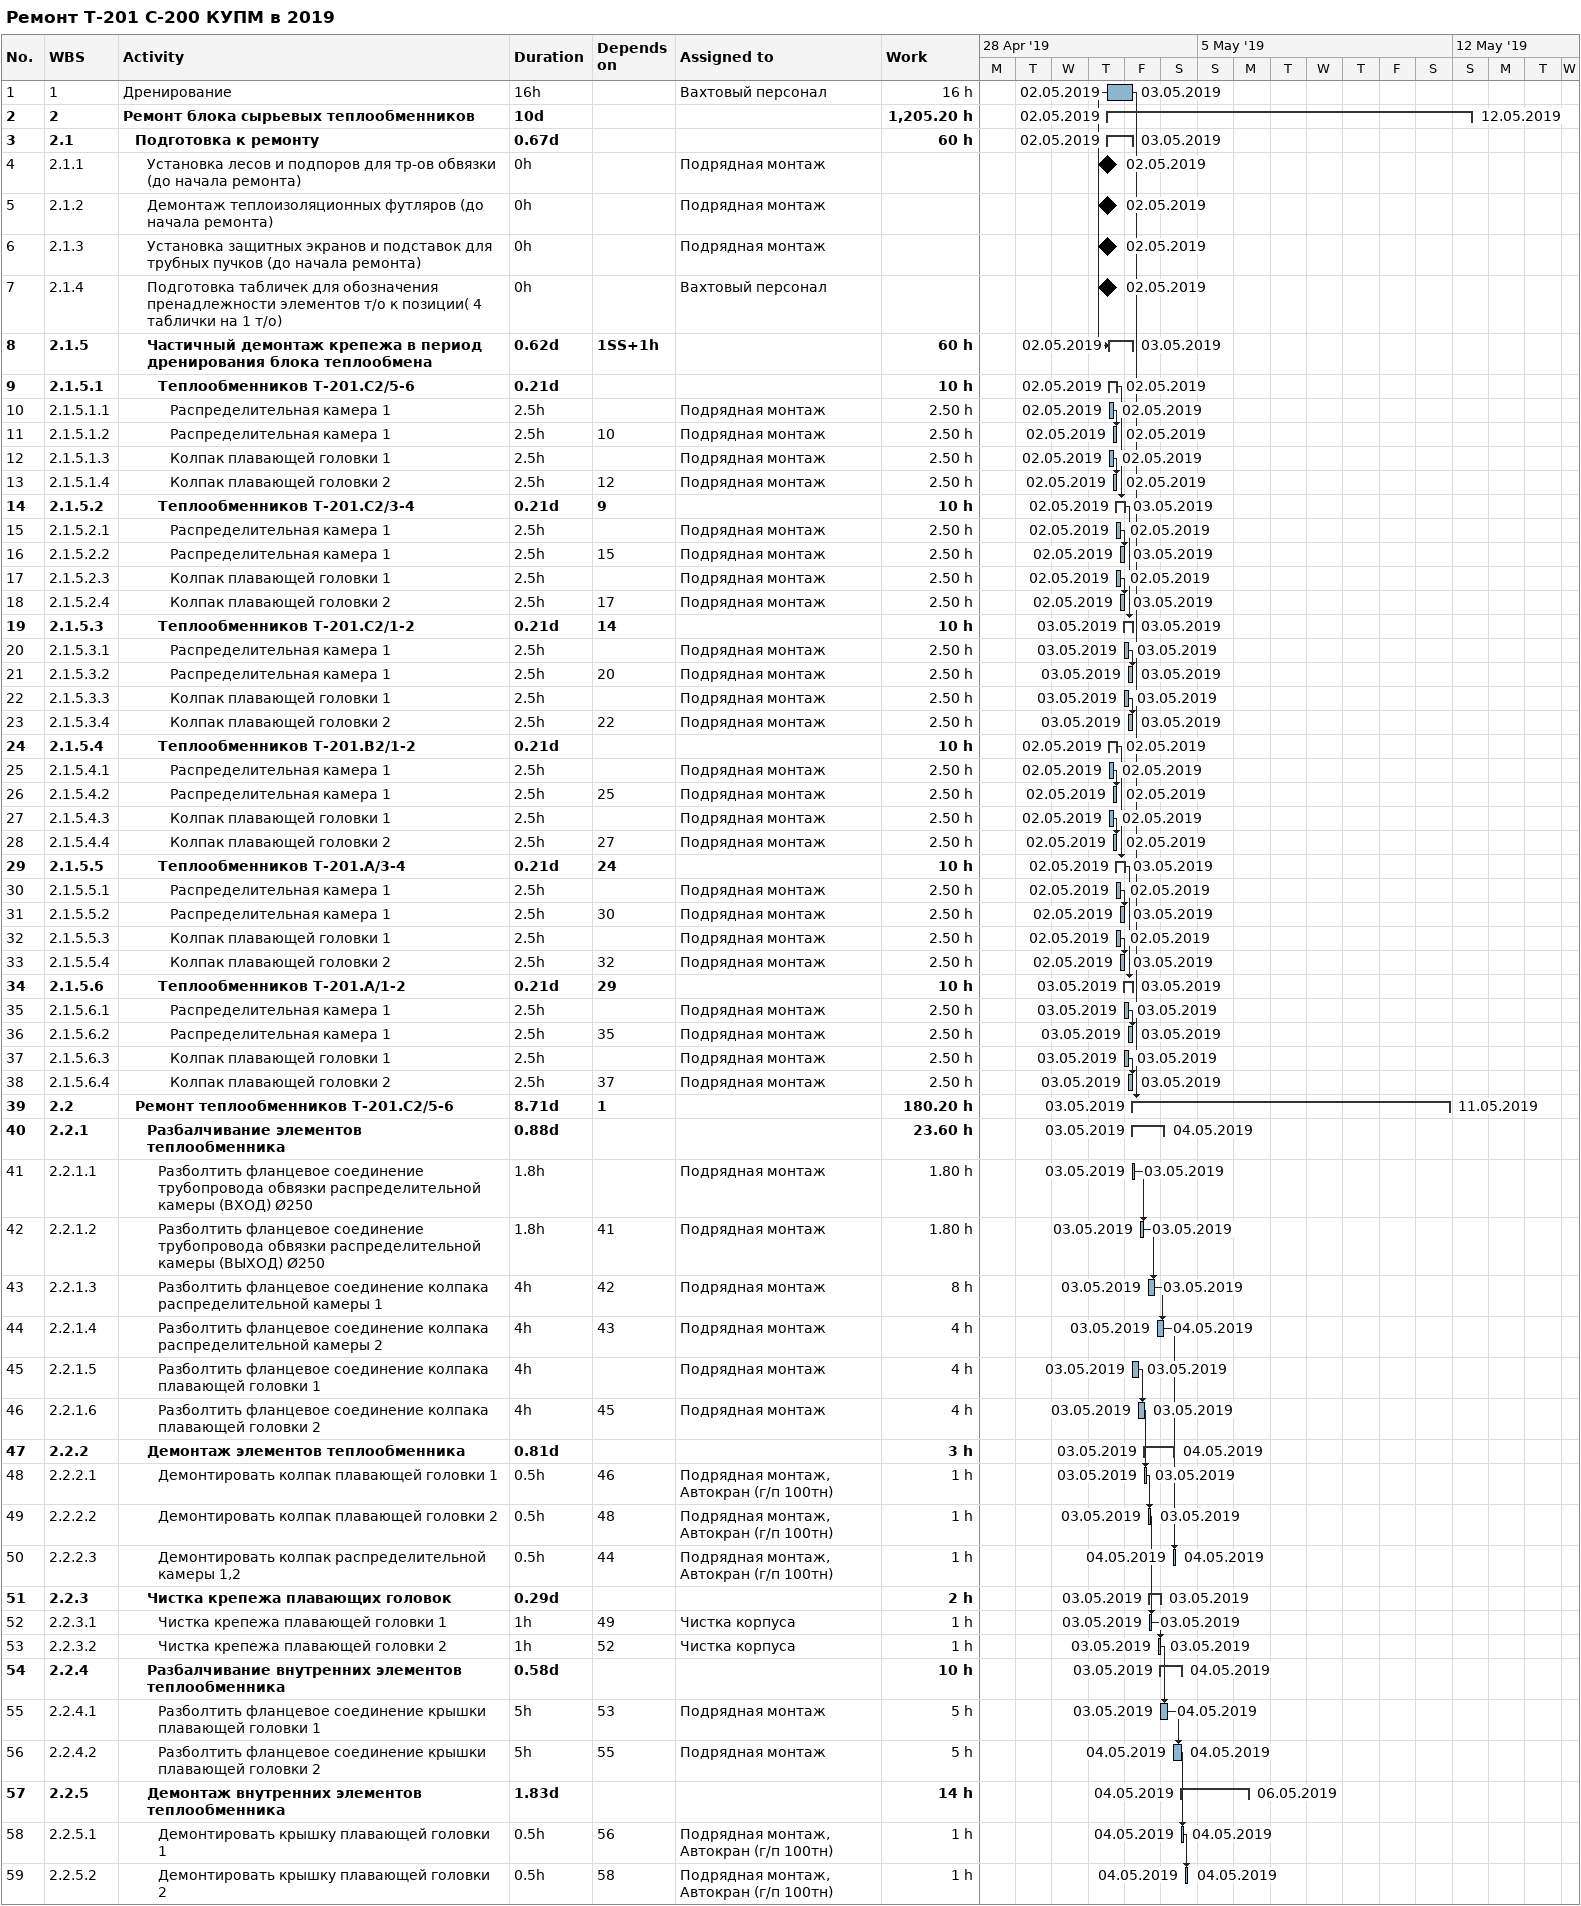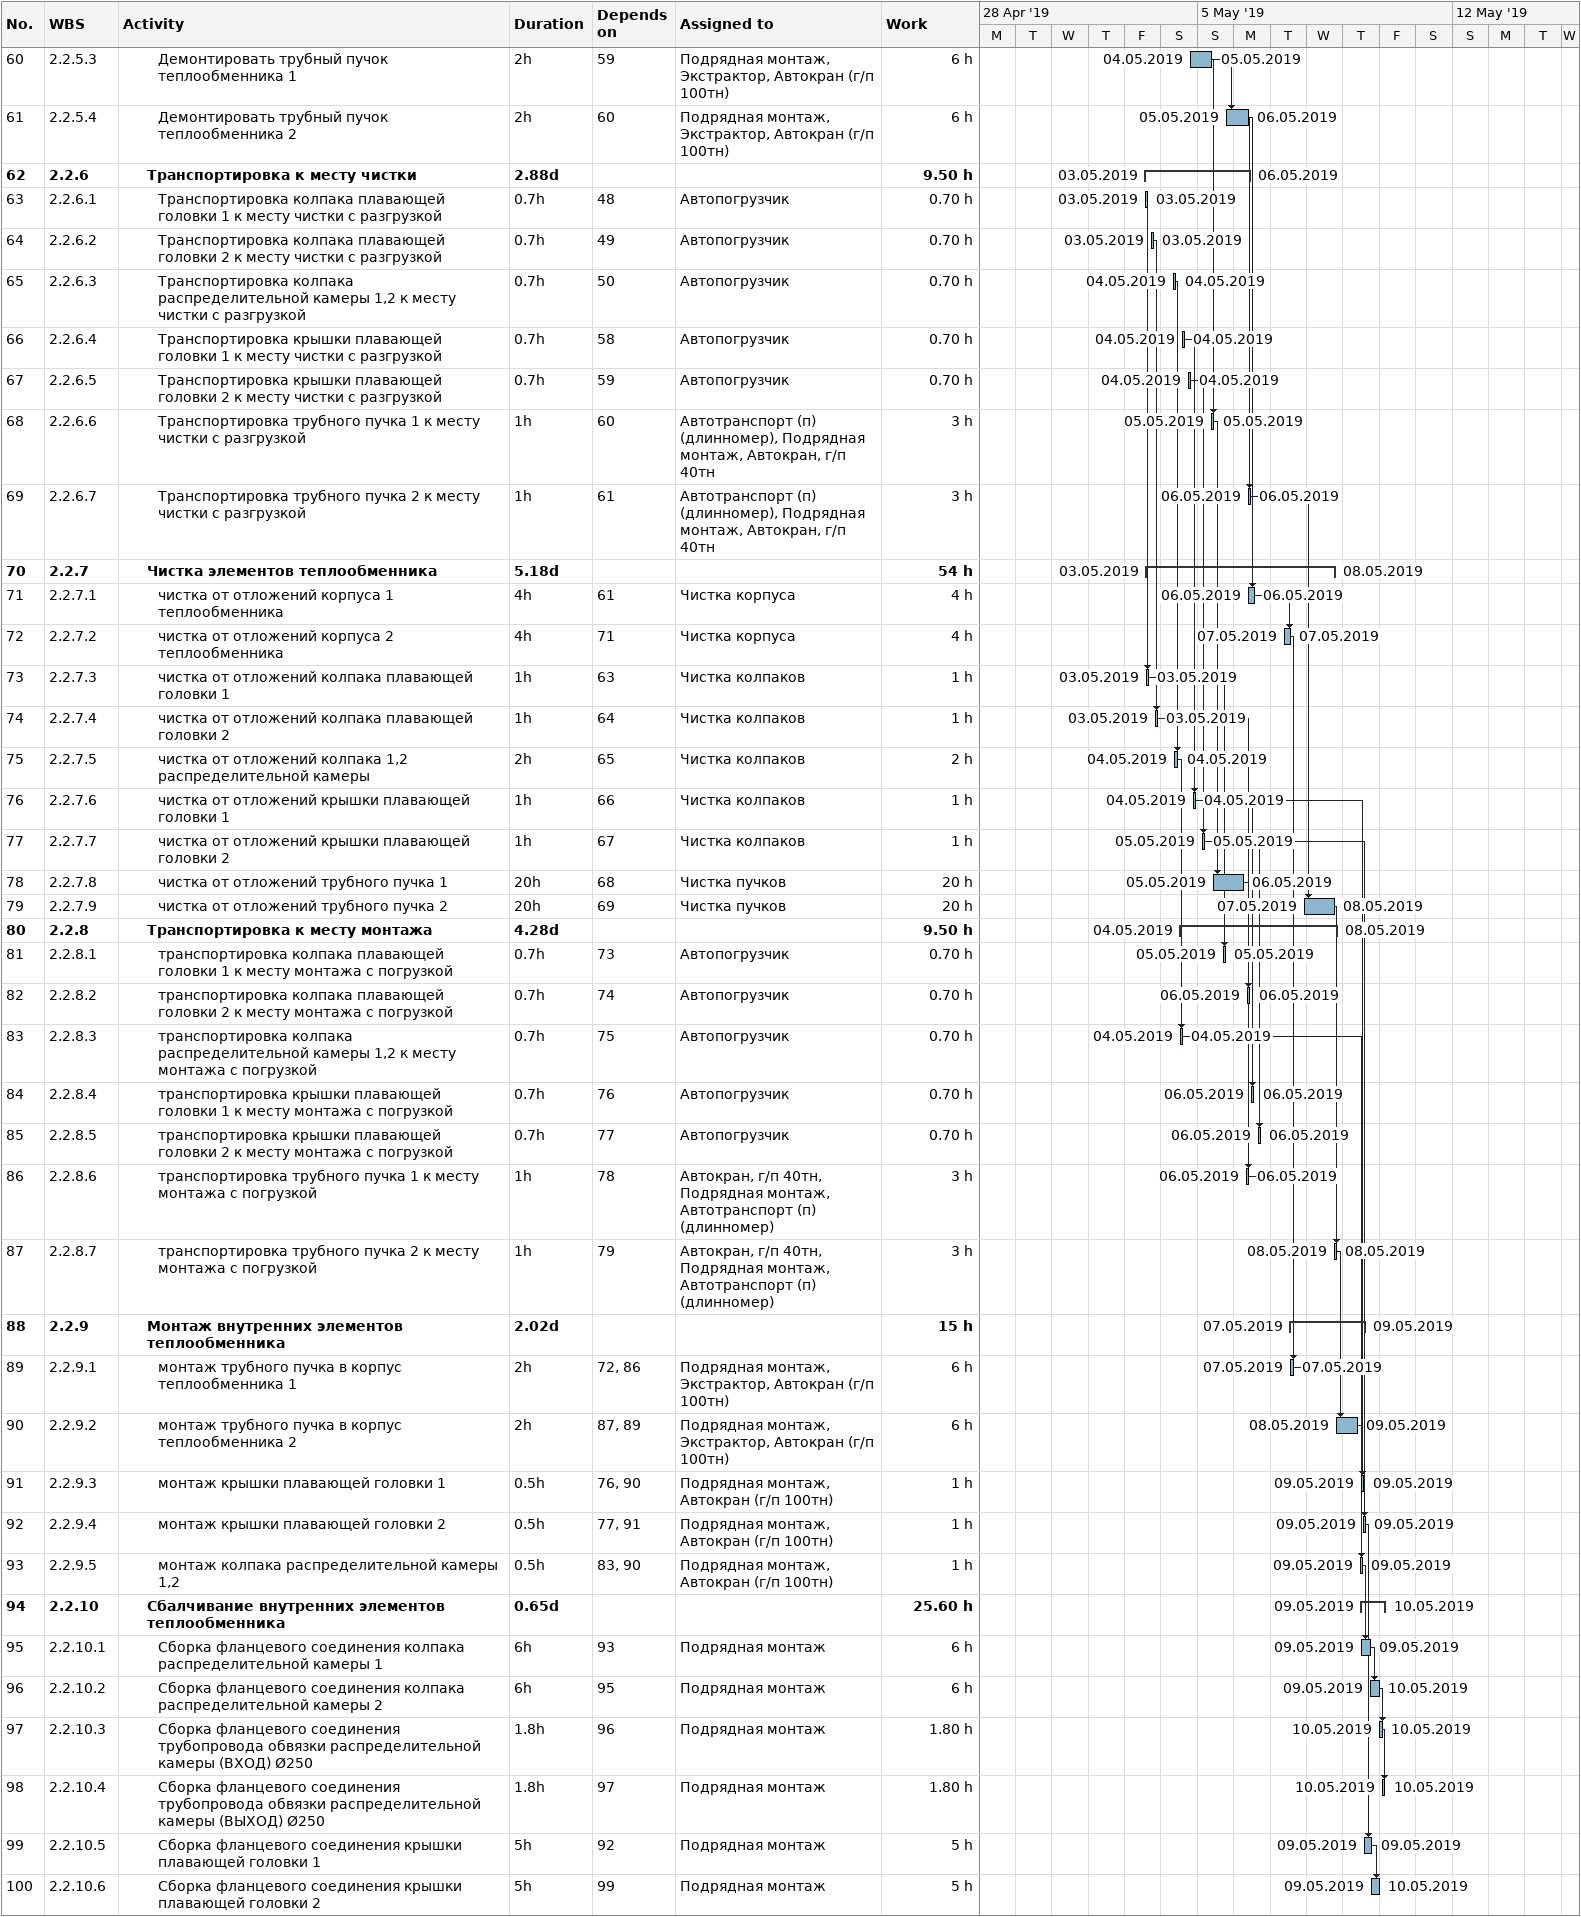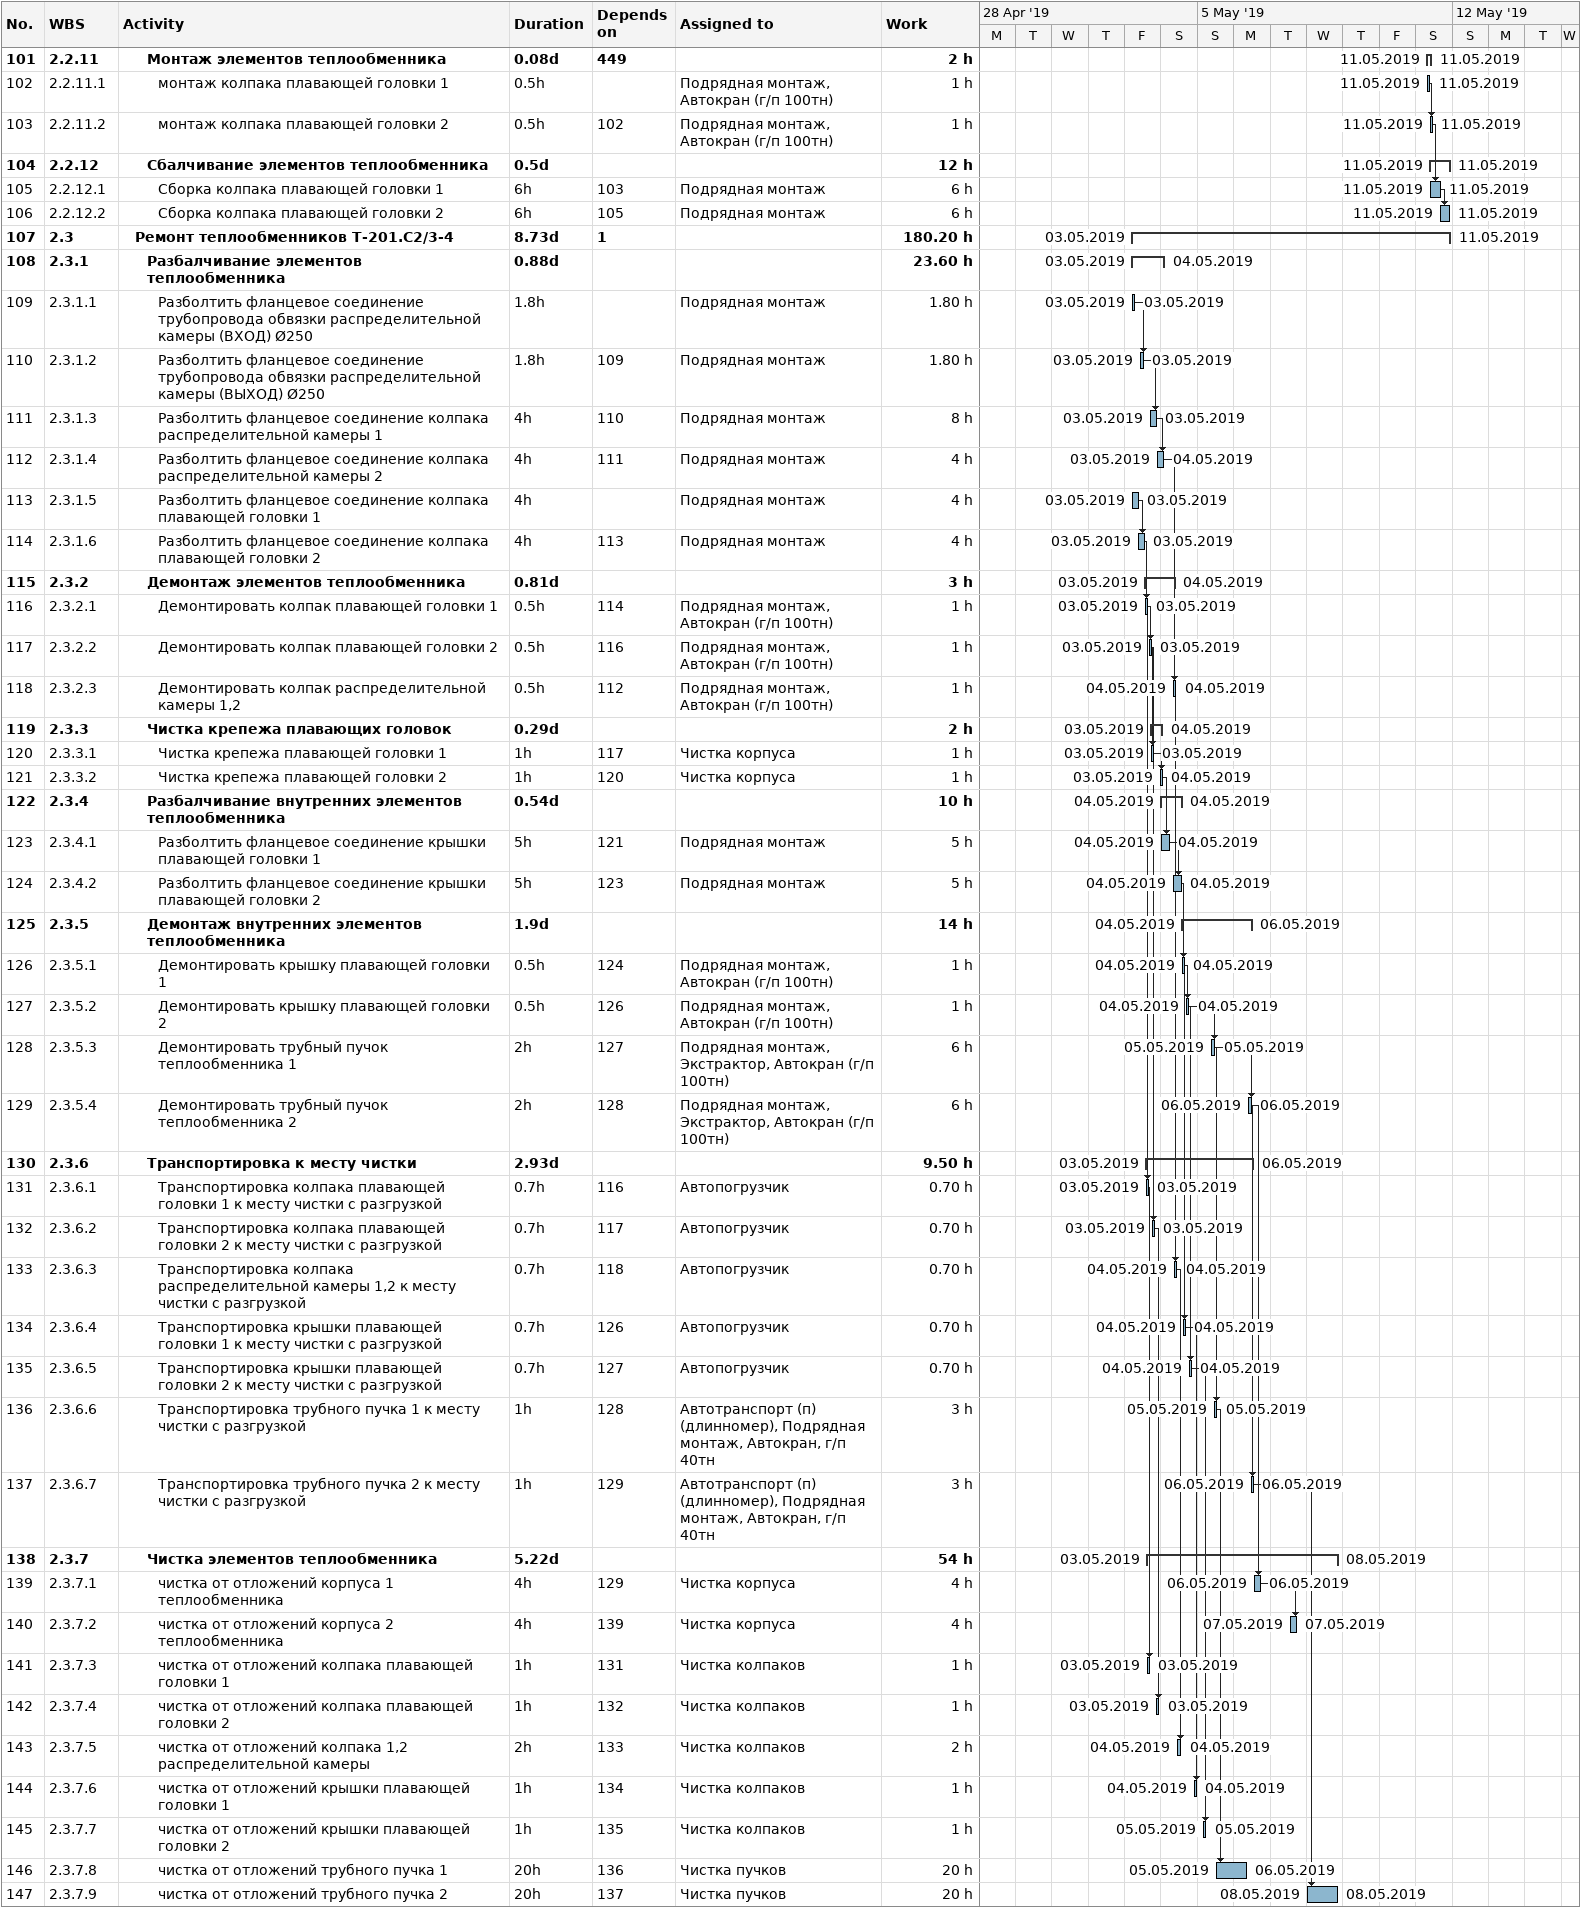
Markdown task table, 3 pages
Ремонт Т-201 С-200 КУПМ в 2019

| ID | WBS | Task | Duration | Start | Finish | Predecessors | Resources | Work (h) |
|---|---|---|---|---|---|---|---|---|
| 1 | 1 | Дренирование | 16h | 2019-05-02 | 2019-05-03 |  | Вахтовый персонал | 16 |
| 2 | 2 | **Ремонт блока сырьевых теплообменников** | 10d | 2019-05-02 | 2019-05-12 |  |  | 1205.20 |
| 3 | 2.1 | **Подготовка к ремонту** | 0.67d | 2019-05-02 | 2019-05-03 |  |  | 60 |
| 4 | 2.1.1 | Установка лесов и подпоров для тр-ов обвязки (до начала ремонта) | 0h | 2019-05-02 | 2019-05-02 |  | Подрядная монтаж |  |
| 5 | 2.1.2 | Демонтаж теплоизоляционных футляров (до начала ремонта) | 0h | 2019-05-02 | 2019-05-02 |  | Подрядная монтаж |  |
| 6 | 2.1.3 | Установка защитных экранов и подставок для трубных пучков (до начала ремонта) | 0h | 2019-05-02 | 2019-05-02 |  | Подрядная монтаж |  |
| 7 | 2.1.4 | Подготовка табличек для обозначения пренадлежности элементов т/о к позиции( 4 таблички на 1 т/о) | 0h | 2019-05-02 | 2019-05-02 |  | Вахтовый персонал |  |
| 8 | 2.1.5 | **Частичный демонтаж крепежа в период дренирования блока теплообмена** | 0.62d | 2019-05-02 | 2019-05-03 | 1SS+1h |  | 60 |
| 9 | 2.1.5.1 | **Теплообменников Т-201.С2/5-6** | 0.21d | 2019-05-02 | 2019-05-02 |  |  | 10 |
| 10 | 2.1.5.1.1 | Распределительная камера 1 | 2.5h | 2019-05-02 | 2019-05-02 |  | Подрядная монтаж | 2.50 |
| 11 | 2.1.5.1.2 | Распределительная камера 1 | 2.5h | 2019-05-02 | 2019-05-02 | 10 | Подрядная монтаж | 2.50 |
| 12 | 2.1.5.1.3 | Колпак плавающей головки 1 | 2.5h | 2019-05-02 | 2019-05-02 |  | Подрядная монтаж | 2.50 |
| 13 | 2.1.5.1.4 | Колпак плавающей головки 2 | 2.5h | 2019-05-02 | 2019-05-02 | 12 | Подрядная монтаж | 2.50 |
| 14 | 2.1.5.2 | **Теплообменников Т-201.С2/3-4** | 0.21d | 2019-05-02 | 2019-05-03 | 9 |  | 10 |
| 15 | 2.1.5.2.1 | Распределительная камера 1 | 2.5h | 2019-05-02 | 2019-05-02 |  | Подрядная монтаж | 2.50 |
| 16 | 2.1.5.2.2 | Распределительная камера 1 | 2.5h | 2019-05-02 | 2019-05-03 | 15 | Подрядная монтаж | 2.50 |
| 17 | 2.1.5.2.3 | Колпак плавающей головки 1 | 2.5h | 2019-05-02 | 2019-05-02 |  | Подрядная монтаж | 2.50 |
| 18 | 2.1.5.2.4 | Колпак плавающей головки 2 | 2.5h | 2019-05-02 | 2019-05-03 | 17 | Подрядная монтаж | 2.50 |
| 19 | 2.1.5.3 | **Теплообменников Т-201.С2/1-2** | 0.21d | 2019-05-03 | 2019-05-03 | 14 |  | 10 |
| 20 | 2.1.5.3.1 | Распределительная камера 1 | 2.5h | 2019-05-03 | 2019-05-03 |  | Подрядная монтаж | 2.50 |
| 21 | 2.1.5.3.2 | Распределительная камера 1 | 2.5h | 2019-05-03 | 2019-05-03 | 20 | Подрядная монтаж | 2.50 |
| 22 | 2.1.5.3.3 | Колпак плавающей головки 1 | 2.5h | 2019-05-03 | 2019-05-03 |  | Подрядная монтаж | 2.50 |
| 23 | 2.1.5.3.4 | Колпак плавающей головки 2 | 2.5h | 2019-05-03 | 2019-05-03 | 22 | Подрядная монтаж | 2.50 |
| 24 | 2.1.5.4 | **Теплообменников Т-201.В2/1-2** | 0.21d | 2019-05-02 | 2019-05-02 |  |  | 10 |
| 25 | 2.1.5.4.1 | Распределительная камера 1 | 2.5h | 2019-05-02 | 2019-05-02 |  | Подрядная монтаж | 2.50 |
| 26 | 2.1.5.4.2 | Распределительная камера 1 | 2.5h | 2019-05-02 | 2019-05-02 | 25 | Подрядная монтаж | 2.50 |
| 27 | 2.1.5.4.3 | Колпак плавающей головки 1 | 2.5h | 2019-05-02 | 2019-05-02 |  | Подрядная монтаж | 2.50 |
| 28 | 2.1.5.4.4 | Колпак плавающей головки 2 | 2.5h | 2019-05-02 | 2019-05-02 | 27 | Подрядная монтаж | 2.50 |
| 29 | 2.1.5.5 | **Теплообменников Т-201.А/3-4** | 0.21d | 2019-05-02 | 2019-05-03 | 24 |  | 10 |
| 30 | 2.1.5.5.1 | Распределительная камера 1 | 2.5h | 2019-05-02 | 2019-05-02 |  | Подрядная монтаж | 2.50 |
| 31 | 2.1.5.5.2 | Распределительная камера 1 | 2.5h | 2019-05-02 | 2019-05-03 | 30 | Подрядная монтаж | 2.50 |
| 32 | 2.1.5.5.3 | Колпак плавающей головки 1 | 2.5h | 2019-05-02 | 2019-05-02 |  | Подрядная монтаж | 2.50 |
| 33 | 2.1.5.5.4 | Колпак плавающей головки 2 | 2.5h | 2019-05-02 | 2019-05-03 | 32 | Подрядная монтаж | 2.50 |
| 34 | 2.1.5.6 | **Теплообменников Т-201.А/1-2** | 0.21d | 2019-05-03 | 2019-05-03 | 29 |  | 10 |
| 35 | 2.1.5.6.1 | Распределительная камера 1 | 2.5h | 2019-05-03 | 2019-05-03 |  | Подрядная монтаж | 2.50 |
| 36 | 2.1.5.6.2 | Распределительная камера 1 | 2.5h | 2019-05-03 | 2019-05-03 | 35 | Подрядная монтаж | 2.50 |
| 37 | 2.1.5.6.3 | Колпак плавающей головки 1 | 2.5h | 2019-05-03 | 2019-05-03 |  | Подрядная монтаж | 2.50 |
| 38 | 2.1.5.6.4 | Колпак плавающей головки 2 | 2.5h | 2019-05-03 | 2019-05-03 | 37 | Подрядная монтаж | 2.50 |
| 39 | 2.2 | **Ремонт теплообменников Т-201.С2/5-6** | 8.71d | 2019-05-03 | 2019-05-11 | 1 |  | 180.20 |
| 40 | 2.2.1 | **Разбалчивание элементов теплообменника** | 0.88d | 2019-05-03 | 2019-05-04 |  |  | 23.60 |
| 41 | 2.2.1.1 | Разболтить фланцевое соединение трубопровода обвязки распределительной камеры (ВХОД) Ø250 | 1.8h | 2019-05-03 | 2019-05-03 |  | Подрядная монтаж | 1.80 |
| 42 | 2.2.1.2 | Разболтить фланцевое соединение трубопровода обвязки распределительной камеры (ВЫХОД) Ø250 | 1.8h | 2019-05-03 | 2019-05-03 | 41 | Подрядная монтаж | 1.80 |
| 43 | 2.2.1.3 | Разболтить фланцевое соединение колпака распределительной камеры 1 | 4h | 2019-05-03 | 2019-05-03 | 42 | Подрядная монтаж | 8 |
| 44 | 2.2.1.4 | Разболтить фланцевое соединение колпака распределительной камеры 2 | 4h | 2019-05-03 | 2019-05-04 | 43 | Подрядная монтаж | 4 |
| 45 | 2.2.1.5 | Разболтить фланцевое соединение колпака плавающей головки 1 | 4h | 2019-05-03 | 2019-05-03 |  | Подрядная монтаж | 4 |
| 46 | 2.2.1.6 | Разболтить фланцевое соединение колпака плавающей головки 2 | 4h | 2019-05-03 | 2019-05-03 | 45 | Подрядная монтаж | 4 |
| 47 | 2.2.2 | **Демонтаж элементов теплообменника** | 0.81d | 2019-05-03 | 2019-05-04 |  |  | 3 |
| 48 | 2.2.2.1 | Демонтировать колпак плавающей головки 1 | 0.5h | 2019-05-03 | 2019-05-03 | 46 | Подрядная монтаж, Автокран (г/п 100тн) | 1 |
| 49 | 2.2.2.2 | Демонтировать колпак плавающей головки 2 | 0.5h | 2019-05-03 | 2019-05-03 | 48 | Подрядная монтаж, Автокран (г/п 100тн) | 1 |
| 50 | 2.2.2.3 | Демонтировать колпак распределительной камеры 1,2 | 0.5h | 2019-05-04 | 2019-05-04 | 44 | Подрядная монтаж, Автокран (г/п 100тн) | 1 |
| 51 | 2.2.3 | **Чистка крепежа плавающих головок** | 0.29d | 2019-05-03 | 2019-05-03 |  |  | 2 |
| 52 | 2.2.3.1 | Чистка крепежа плавающей головки 1 | 1h | 2019-05-03 | 2019-05-03 | 49 | Чистка корпуса | 1 |
| 53 | 2.2.3.2 | Чистка крепежа плавающей головки 2 | 1h | 2019-05-03 | 2019-05-03 | 52 | Чистка корпуса | 1 |
| 54 | 2.2.4 | **Разбалчивание внутренних элементов теплообменника** | 0.58d | 2019-05-03 | 2019-05-04 |  |  | 10 |
| 55 | 2.2.4.1 | Разболтить фланцевое соединение крышки плавающей головки 1 | 5h | 2019-05-03 | 2019-05-04 | 53 | Подрядная монтаж | 5 |
| 56 | 2.2.4.2 | Разболтить фланцевое соединение крышки плавающей головки 2 | 5h | 2019-05-04 | 2019-05-04 | 55 | Подрядная монтаж | 5 |
| 57 | 2.2.5 | **Демонтаж внутренних элементов теплообменника** | 1.83d | 2019-05-04 | 2019-05-06 |  |  | 14 |
| 58 | 2.2.5.1 | Демонтировать крышку плавающей головки 1 | 0.5h | 2019-05-04 | 2019-05-04 | 56 | Подрядная монтаж, Автокран (г/п 100тн) | 1 |
| 59 | 2.2.5.2 | Демонтировать крышку плавающей головки 2 | 0.5h | 2019-05-04 | 2019-05-04 | 58 | Подрядная монтаж, Автокран (г/п 100тн) | 1 |
| 60 | 2.2.5.3 | Демонтировать трубный пучок теплообменника 1 | 2h | 2019-05-04 | 2019-05-05 | 59 | Подрядная монтаж, Экстрактор, Автокран (г/п 100тн) | 6 |
| 61 | 2.2.5.4 | Демонтировать трубный пучок теплообменника 2 | 2h | 2019-05-05 | 2019-05-06 | 60 | Подрядная монтаж, Экстрактор, Автокран (г/п 100тн) | 6 |
| 62 | 2.2.6 | **Транспортировка к месту чистки** | 2.88d | 2019-05-03 | 2019-05-06 |  |  | 9.50 |
| 63 | 2.2.6.1 | Транспортировка колпака плавающей головки 1 к месту чистки с разгрузкой | 0.7h | 2019-05-03 | 2019-05-03 | 48 | Автопогрузчик | 0.70 |
| 64 | 2.2.6.2 | Транспортировка колпака плавающей головки 2 к месту чистки с разгрузкой | 0.7h | 2019-05-03 | 2019-05-03 | 49 | Автопогрузчик | 0.70 |
| 65 | 2.2.6.3 | Транспортировка колпака распределительной камеры 1,2 к месту чистки с разгрузкой | 0.7h | 2019-05-04 | 2019-05-04 | 50 | Автопогрузчик | 0.70 |
| 66 | 2.2.6.4 | Транспортировка крышки плавающей головки 1 к месту чистки с разгрузкой | 0.7h | 2019-05-04 | 2019-05-04 | 58 | Автопогрузчик | 0.70 |
| 67 | 2.2.6.5 | Транспортировка крышки плавающей головки 2 к месту чистки с разгрузкой | 0.7h | 2019-05-04 | 2019-05-04 | 59 | Автопогрузчик | 0.70 |
| 68 | 2.2.6.6 | Транспортировка трубного пучка 1 к месту чистки с разгрузкой | 1h | 2019-05-05 | 2019-05-05 | 60 | Автотранспорт (п) (длинномер), Подрядная монтаж, Автокран, г/п 40тн | 3 |
| 69 | 2.2.6.7 | Транспортировка трубного пучка 2 к месту чистки с разгрузкой | 1h | 2019-05-06 | 2019-05-06 | 61 | Автотранспорт (п) (длинномер), Подрядная монтаж, Автокран, г/п 40тн | 3 |
| 70 | 2.2.7 | **Чистка элементов теплообменника** | 5.18d | 2019-05-03 | 2019-05-08 |  |  | 54 |
| 71 | 2.2.7.1 | чистка от отложений корпуса 1 теплообменника | 4h | 2019-05-06 | 2019-05-06 | 61 | Чистка корпуса | 4 |
| 72 | 2.2.7.2 | чистка от отложений корпуса 2 теплообменника | 4h | 2019-05-07 | 2019-05-07 | 71 | Чистка корпуса | 4 |
| 73 | 2.2.7.3 | чистка от отложений колпака плавающей головки 1 | 1h | 2019-05-03 | 2019-05-03 | 63 | Чистка колпаков | 1 |
| 74 | 2.2.7.4 | чистка от отложений колпака плавающей головки 2 | 1h | 2019-05-03 | 2019-05-03 | 64 | Чистка колпаков | 1 |
| 75 | 2.2.7.5 | чистка от отложений колпака 1,2 распределительной камеры | 2h | 2019-05-04 | 2019-05-04 | 65 | Чистка колпаков | 2 |
| 76 | 2.2.7.6 | чистка от отложений крышки плавающей головки 1 | 1h | 2019-05-04 | 2019-05-04 | 66 | Чистка колпаков | 1 |
| 77 | 2.2.7.7 | чистка от отложений крышки плавающей головки 2 | 1h | 2019-05-05 | 2019-05-05 | 67 | Чистка колпаков | 1 |
| 78 | 2.2.7.8 | чистка от отложений трубного пучка 1 | 20h | 2019-05-05 | 2019-05-06 | 68 | Чистка пучков | 20 |
| 79 | 2.2.7.9 | чистка от отложений трубного пучка 2 | 20h | 2019-05-07 | 2019-05-08 | 69 | Чистка пучков | 20 |
| 80 | 2.2.8 | **Транспортировка к месту монтажа** | 4.28d | 2019-05-04 | 2019-05-08 |  |  | 9.50 |
| 81 | 2.2.8.1 | транспортировка колпака плавающей головки 1 к месту монтажа с погрузкой | 0.7h | 2019-05-05 | 2019-05-05 | 73 | Автопогрузчик | 0.70 |
| 82 | 2.2.8.2 | транспортировка колпака плавающей головки 2 к месту монтажа с погрузкой | 0.7h | 2019-05-06 | 2019-05-06 | 74 | Автопогрузчик | 0.70 |
| 83 | 2.2.8.3 | транспортировка колпака распределительной камеры 1,2 к месту монтажа с погрузкой | 0.7h | 2019-05-04 | 2019-05-04 | 75 | Автопогрузчик | 0.70 |
| 84 | 2.2.8.4 | транспортировка крышки плавающей головки 1 к месту монтажа с погрузкой | 0.7h | 2019-05-06 | 2019-05-06 | 76 | Автопогрузчик | 0.70 |
| 85 | 2.2.8.5 | транспортировка крышки плавающей головки 2 к месту монтажа с погрузкой | 0.7h | 2019-05-06 | 2019-05-06 | 77 | Автопогрузчик | 0.70 |
| 86 | 2.2.8.6 | транспортировка трубного пучка 1 к месту монтажа с погрузкой | 1h | 2019-05-06 | 2019-05-06 | 78 | Автокран, г/п 40тн, Подрядная монтаж, Автотранспорт (п) (длинномер) | 3 |
| 87 | 2.2.8.7 | транспортировка трубного пучка 2 к месту монтажа с погрузкой | 1h | 2019-05-08 | 2019-05-08 | 79 | Автокран, г/п 40тн, Подрядная монтаж, Автотранспорт (п) (длинномер) | 3 |
| 88 | 2.2.9 | **Монтаж внутренних элементов теплообменника** | 2.02d | 2019-05-07 | 2019-05-09 |  |  | 15 |
| 89 | 2.2.9.1 | монтаж трубного пучка в корпус теплообменника 1 | 2h | 2019-05-07 | 2019-05-07 | 72, 86 | Подрядная монтаж, Экстрактор, Автокран (г/п 100тн) | 6 |
| 90 | 2.2.9.2 | монтаж трубного пучка в корпус теплообменника 2 | 2h | 2019-05-08 | 2019-05-09 | 87, 89 | Подрядная монтаж, Экстрактор, Автокран (г/п 100тн) | 6 |
| 91 | 2.2.9.3 | монтаж крышки плавающей головки 1 | 0.5h | 2019-05-09 | 2019-05-09 | 76, 90 | Подрядная монтаж, Автокран (г/п 100тн) | 1 |
| 92 | 2.2.9.4 | монтаж крышки плавающей головки 2 | 0.5h | 2019-05-09 | 2019-05-09 | 77, 91 | Подрядная монтаж, Автокран (г/п 100тн) | 1 |
| 93 | 2.2.9.5 | монтаж колпака распределительной камеры 1,2 | 0.5h | 2019-05-09 | 2019-05-09 | 83, 90 | Подрядная монтаж, Автокран (г/п 100тн) | 1 |
| 94 | 2.2.10 | **Сбалчивание внутренних элементов теплообменника** | 0.65d | 2019-05-09 | 2019-05-10 |  |  | 25.60 |
| 95 | 2.2.10.1 | Сборка фланцевого соединения колпака распределительной камеры 1 | 6h | 2019-05-09 | 2019-05-09 | 93 | Подрядная монтаж | 6 |
| 96 | 2.2.10.2 | Сборка фланцевого соединения колпака распределительной камеры 2 | 6h | 2019-05-09 | 2019-05-10 | 95 | Подрядная монтаж | 6 |
| 97 | 2.2.10.3 | Сборка фланцевого соединения трубопровода обвязки распределительной камеры (ВХОД) Ø250 | 1.8h | 2019-05-10 | 2019-05-10 | 96 | Подрядная монтаж | 1.80 |
| 98 | 2.2.10.4 | Сборка фланцевого соединения трубопровода обвязки распределительной камеры (ВЫХОД) Ø250 | 1.8h | 2019-05-10 | 2019-05-10 | 97 | Подрядная монтаж | 1.80 |
| 99 | 2.2.10.5 | Сборка фланцевого соединения крышки плавающей головки 1 | 5h | 2019-05-09 | 2019-05-09 | 92 | Подрядная монтаж | 5 |
| 100 | 2.2.10.6 | Сборка фланцевого соединения крышки плавающей головки 2 | 5h | 2019-05-09 | 2019-05-10 | 99 | Подрядная монтаж | 5 |
| 101 | 2.2.11 | **Монтаж элементов теплообменника** | 0.08d | 2019-05-11 | 2019-05-11 | 449 |  | 2 |
| 102 | 2.2.11.1 | монтаж колпака плавающей головки 1 | 0.5h | 2019-05-11 | 2019-05-11 |  | Подрядная монтаж, Автокран (г/п 100тн) | 1 |
| 103 | 2.2.11.2 | монтаж колпака плавающей головки 2 | 0.5h | 2019-05-11 | 2019-05-11 | 102 | Подрядная монтаж, Автокран (г/п 100тн) | 1 |
| 104 | 2.2.12 | **Сбалчивание элементов теплообменника** | 0.5d | 2019-05-11 | 2019-05-11 |  |  | 12 |
| 105 | 2.2.12.1 | Сборка колпака плавающей головки 1 | 6h | 2019-05-11 | 2019-05-11 | 103 | Подрядная монтаж | 6 |
| 106 | 2.2.12.2 | Сборка колпака плавающей головки 2 | 6h | 2019-05-11 | 2019-05-11 | 105 | Подрядная монтаж | 6 |
| 107 | 2.3 | **Ремонт теплообменников Т-201.С2/3-4** | 8.73d | 2019-05-03 | 2019-05-11 | 1 |  | 180.20 |
| 108 | 2.3.1 | **Разбалчивание элементов теплообменника** | 0.88d | 2019-05-03 | 2019-05-04 |  |  | 23.60 |
| 109 | 2.3.1.1 | Разболтить фланцевое соединение трубопровода обвязки распределительной камеры (ВХОД) Ø250 | 1.8h | 2019-05-03 | 2019-05-03 |  | Подрядная монтаж | 1.80 |
| 110 | 2.3.1.2 | Разболтить фланцевое соединение трубопровода обвязки распределительной камеры (ВЫХОД) Ø250 | 1.8h | 2019-05-03 | 2019-05-03 | 109 | Подрядная монтаж | 1.80 |
| 111 | 2.3.1.3 | Разболтить фланцевое соединение колпака распределительной камеры 1 | 4h | 2019-05-03 | 2019-05-03 | 110 | Подрядная монтаж | 8 |
| 112 | 2.3.1.4 | Разболтить фланцевое соединение колпака распределительной камеры 2 | 4h | 2019-05-03 | 2019-05-04 | 111 | Подрядная монтаж | 4 |
| 113 | 2.3.1.5 | Разболтить фланцевое соединение колпака плавающей головки 1 | 4h | 2019-05-03 | 2019-05-03 |  | Подрядная монтаж | 4 |
| 114 | 2.3.1.6 | Разболтить фланцевое соединение колпака плавающей головки 2 | 4h | 2019-05-03 | 2019-05-03 | 113 | Подрядная монтаж | 4 |
| 115 | 2.3.2 | **Демонтаж элементов теплообменника** | 0.81d | 2019-05-03 | 2019-05-04 |  |  | 3 |
| 116 | 2.3.2.1 | Демонтировать колпак плавающей головки 1 | 0.5h | 2019-05-03 | 2019-05-03 | 114 | Подрядная монтаж, Автокран (г/п 100тн) | 1 |
| 117 | 2.3.2.2 | Демонтировать колпак плавающей головки 2 | 0.5h | 2019-05-03 | 2019-05-03 | 116 | Подрядная монтаж, Автокран (г/п 100тн) | 1 |
| 118 | 2.3.2.3 | Демонтировать колпак распределительной камеры 1,2 | 0.5h | 2019-05-04 | 2019-05-04 | 112 | Подрядная монтаж, Автокран (г/п 100тн) | 1 |
| 119 | 2.3.3 | **Чистка крепежа плавающих головок** | 0.29d | 2019-05-03 | 2019-05-04 |  |  | 2 |
| 120 | 2.3.3.1 | Чистка крепежа плавающей головки 1 | 1h | 2019-05-03 | 2019-05-03 | 117 | Чистка корпуса | 1 |
| 121 | 2.3.3.2 | Чистка крепежа плавающей головки 2 | 1h | 2019-05-03 | 2019-05-04 | 120 | Чистка корпуса | 1 |
| 122 | 2.3.4 | **Разбалчивание внутренних элементов теплообменника** | 0.54d | 2019-05-04 | 2019-05-04 |  |  | 10 |
| 123 | 2.3.4.1 | Разболтить фланцевое соединение крышки плавающей головки 1 | 5h | 2019-05-04 | 2019-05-04 | 121 | Подрядная монтаж | 5 |
| 124 | 2.3.4.2 | Разболтить фланцевое соединение крышки плавающей головки 2 | 5h | 2019-05-04 | 2019-05-04 | 123 | Подрядная монтаж | 5 |
| 125 | 2.3.5 | **Демонтаж внутренних элементов теплообменника** | 1.9d | 2019-05-04 | 2019-05-06 |  |  | 14 |
| 126 | 2.3.5.1 | Демонтировать крышку плавающей головки 1 | 0.5h | 2019-05-04 | 2019-05-04 | 124 | Подрядная монтаж, Автокран (г/п 100тн) | 1 |
| 127 | 2.3.5.2 | Демонтировать крышку плавающей головки 2 | 0.5h | 2019-05-04 | 2019-05-04 | 126 | Подрядная монтаж, Автокран (г/п 100тн) | 1 |
| 128 | 2.3.5.3 | Демонтировать трубный пучок теплообменника 1 | 2h | 2019-05-05 | 2019-05-05 | 127 | Подрядная монтаж, Экстрактор, Автокран (г/п 100тн) | 6 |
| 129 | 2.3.5.4 | Демонтировать трубный пучок теплообменника 2 | 2h | 2019-05-06 | 2019-05-06 | 128 | Подрядная монтаж, Экстрактор, Автокран (г/п 100тн) | 6 |
| 130 | 2.3.6 | **Транспортировка к месту чистки** | 2.93d | 2019-05-03 | 2019-05-06 |  |  | 9.50 |
| 131 | 2.3.6.1 | Транспортировка колпака плавающей головки 1 к месту чистки с разгрузкой | 0.7h | 2019-05-03 | 2019-05-03 | 116 | Автопогрузчик | 0.70 |
| 132 | 2.3.6.2 | Транспортировка колпака плавающей головки 2 к месту чистки с разгрузкой | 0.7h | 2019-05-03 | 2019-05-03 | 117 | Автопогрузчик | 0.70 |
| 133 | 2.3.6.3 | Транспортировка колпака распределительной камеры 1,2 к месту чистки с разгрузкой | 0.7h | 2019-05-04 | 2019-05-04 | 118 | Автопогрузчик | 0.70 |
| 134 | 2.3.6.4 | Транспортировка крышки плавающей головки 1 к месту чистки с разгрузкой | 0.7h | 2019-05-04 | 2019-05-04 | 126 | Автопогрузчик | 0.70 |
| 135 | 2.3.6.5 | Транспортировка крышки плавающей головки 2 к месту чистки с разгрузкой | 0.7h | 2019-05-04 | 2019-05-04 | 127 | Автопогрузчик | 0.70 |
| 136 | 2.3.6.6 | Транспортировка трубного пучка 1 к месту чистки с разгрузкой | 1h | 2019-05-05 | 2019-05-05 | 128 | Автотранспорт (п) (длинномер), Подрядная монтаж, Автокран, г/п 40тн | 3 |
| 137 | 2.3.6.7 | Транспортировка трубного пучка 2 к месту чистки с разгрузкой | 1h | 2019-05-06 | 2019-05-06 | 129 | Автотранспорт (п) (длинномер), Подрядная монтаж, Автокран, г/п 40тн | 3 |
| 138 | 2.3.7 | **Чистка элементов теплообменника** | 5.22d | 2019-05-03 | 2019-05-08 |  |  | 54 |
| 139 | 2.3.7.1 | чистка от отложений корпуса 1 теплообменника | 4h | 2019-05-06 | 2019-05-06 | 129 | Чистка корпуса | 4 |
| 140 | 2.3.7.2 | чистка от отложений корпуса 2 теплообменника | 4h | 2019-05-07 | 2019-05-07 | 139 | Чистка корпуса | 4 |
| 141 | 2.3.7.3 | чистка от отложений колпака плавающей головки 1 | 1h | 2019-05-03 | 2019-05-03 | 131 | Чистка колпаков | 1 |
| 142 | 2.3.7.4 | чистка от отложений колпака плавающей головки 2 | 1h | 2019-05-03 | 2019-05-03 | 132 | Чистка колпаков | 1 |
| 143 | 2.3.7.5 | чистка от отложений колпака 1,2 распределительной камеры | 2h | 2019-05-04 | 2019-05-04 | 133 | Чистка колпаков | 2 |
| 144 | 2.3.7.6 | чистка от отложений крышки плавающей головки 1 | 1h | 2019-05-04 | 2019-05-04 | 134 | Чистка колпаков | 1 |
| 145 | 2.3.7.7 | чистка от отложений крышки плавающей головки 2 | 1h | 2019-05-05 | 2019-05-05 | 135 | Чистка колпаков | 1 |
| 146 | 2.3.7.8 | чистка от отложений трубного пучка 1 | 20h | 2019-05-05 | 2019-05-06 | 136 | Чистка пучков | 20 |
| 147 | 2.3.7.9 | чистка от отложений трубного пучка 2 | 20h | 2019-05-08 | 2019-05-08 | 137 | Чистка пучков | 20 |
